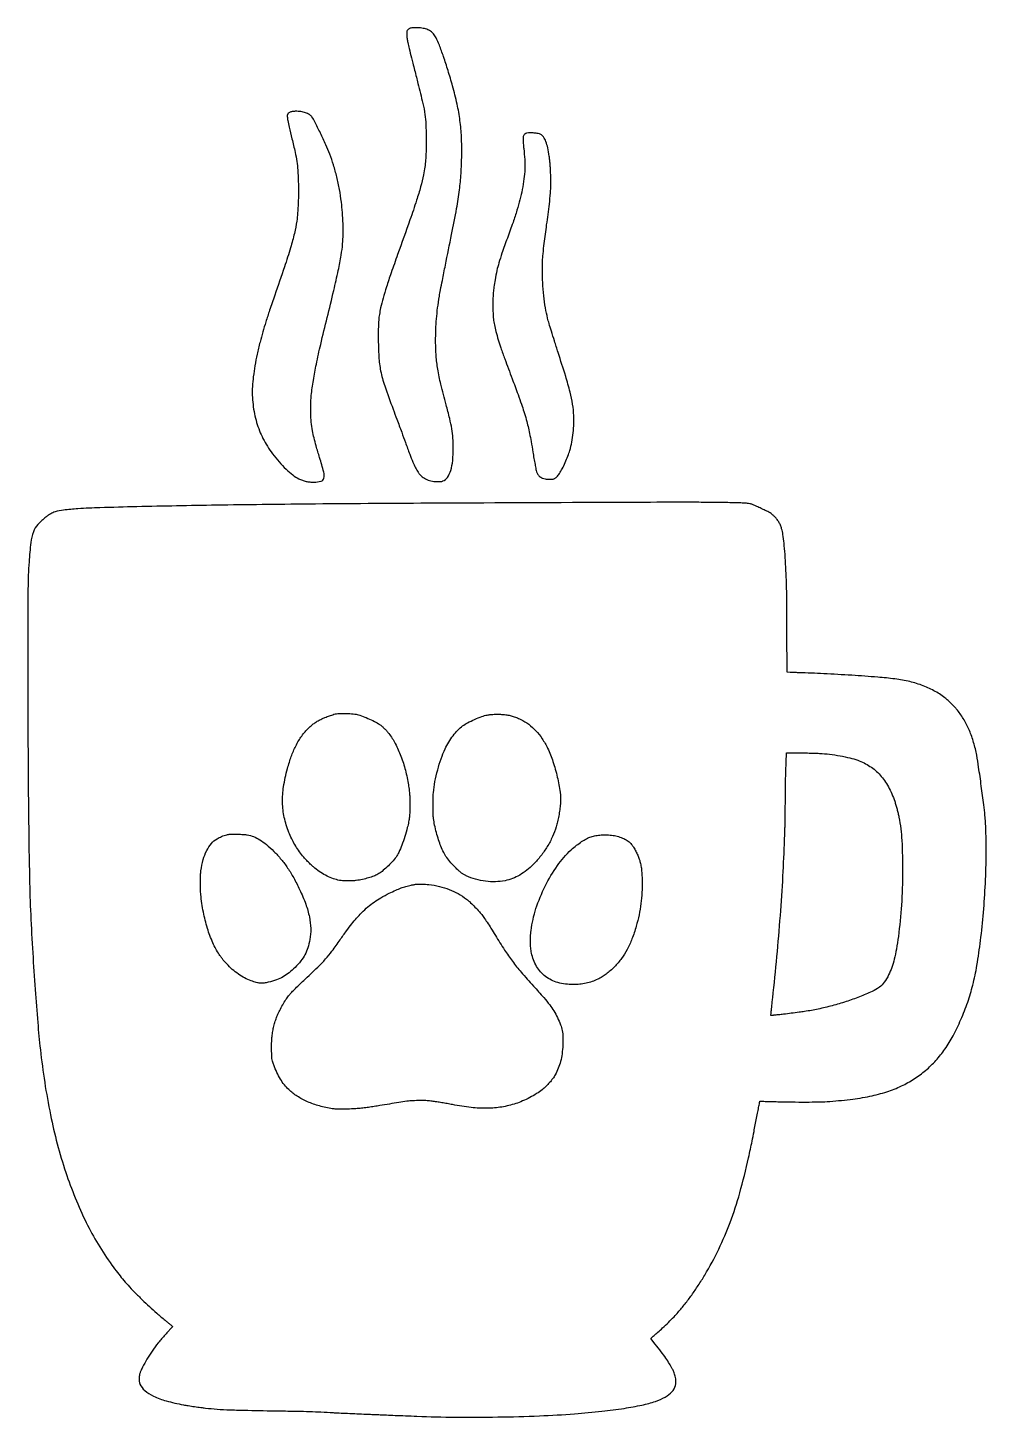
# Model space of a CAD drawing. Extents: x 2529 to 6003, y 1503 to 6543.
import ezdxf

# ---------------------------------------------------------------- set-up
doc = ezdxf.new("R2010")
doc.units = 0

msp = doc.modelspace()

# ---------------------------------------------------------------- linework, layer by layer
for points in [[(3917.085578, 6541.914511, 0.051867), (3912.781841, 6540.5953, 0.052572), (3908.86262, 6538.422963, 0.055385), (3905.672388, 6535.614599, 0.073947), (3903.526234, 6532.414042, 0.047471), (3902.622052, 6529.923079, 0.042586), (3902.161936, 6527.213483, 0.025865), (3902.043834, 6523.449433, 0.005897), (3902.248831, 6517.074804, 0.026193), (3903.45483, 6504.592176, 0.013716), (3906.190456, 6489.220367, 0.008692), (3911.03193, 6467.664435, 0.002316), (3919.499449, 6433.5, 0.000016), (3924.396337, 6414.129687, 0.000008), (3930.645423, 6389.415625, 0.000008), (3937.146355, 6363.708995, 0.000011), (3942.890152, 6341, -0.004001), (3960.672983, 6268.255927, -0.021849), (3968.244543, 6228.4707, -0.027382), (3971.511097, 6192.119482, -0.008608), (3972.475451, 6137.5, -0.004428), (3972.09846, 6092.716016, -0.014109), (3970.738248, 6062.83582, -0.018425), (3967.942421, 6037.649779, -0.013146), (3963.038605, 6009.701232, -0.017239), (3952.715491, 5966.480601, -0.011216), (3937.969154, 5917.308921, -0.006337), (3913.974682, 5846.441089, -0.001263), (3869.18874, 5720.5, 0.002813), (3845.620149, 5653.567004, 0.006439), (3828.792631, 5602.798774, 0.008393), (3816.574338, 5561.913849, 0.013337), (3807.64705, 5526.5, 0.013924), (3803.130459, 5503.318057, 0.020768), (3800.595674, 5482.821819, 0.015746), (3799.375177, 5458.445308, 0.004632), (3799.02796, 5421, 0.014113), (3801.051727, 5349.294824, 0.036599), (3807.728915, 5298.064169, 0.031419), (3822.414403, 5244.076001, 0.008208), (3852.791404, 5159.5, -0.0004), (3866.571912, 5122.937116, -0.001416), (3875.331251, 5099.438269, -0.001402), (3884.000671, 5075.773938, -0.000386), (3897.504958, 5038.5, 0.003673), (3913.097643, 4996.32948, 0.010641), (3924.718758, 4967.467994, 0.015182), (3934.406044, 4946.590067, 0.030649), (3943.509453, 4930.912209, 0.024202), (3949.47215, 4922.832148, 0.036309), (3955.487126, 4916.461974, 0.037587), (3962.19561, 4911.186951, 0.028623), (3970.244613, 4906.427822, 0.027803), (3980.35195, 4901.90018, 0.035173), (3990.144936, 4898.921814, 0.033376), (4000.665159, 4897.243508, 0.021516), (4013, 4896.645484, 0.004631), (4021.487158, 4896.678102, 0.024678), (4026.113692, 4896.967409, 0.039673), (4029.626686, 4897.64704, 0.026888), (4033.492628, 4898.946083, 0.153096), (4049.719286, 4912.115357, 0.070775), (4061.511827, 4936.9137, 0.050983), (4068.787612, 4972.678731, 0.024479), (4071.12444, 5019.5, 0.019734), (4069.784792, 5054.24045, 0.021732), (4065.705846, 5087.656714, 0.017814), (4057.973872, 5125.693117, 0.007813), (4045.160791, 5175.5, -0.007309), (4025.923878, 5249.966581, -0.018385), (4014.713385, 5304.869662, -0.022709), (4008.937996, 5353.073989, -0.018534), (4007.02787, 5405, -0.008904), (4007.808961, 5448.146712, -0.011683), (4010.143342, 5487.484564, -0.011715), (4014.305913, 5526.582397, -0.009036), (4020.611212, 5569, -0.005548), (4024.765104, 5592.258054, -0.00183), (4031.37352, 5626.345053, -0.000933), (4042.439054, 5681.781004, -0.000139), (4064.970373, 5793.410784, 0.004861), (4083.055649, 5887.590725, 0.013271), (4093.422906, 5954.617827, 0.016256), (4099.035933, 6013.896726, 0.011353), (4101.667219, 6081, 0.01599), (4100.648908, 6146.735898, 0.021107), (4095.283787, 6206.405333, 0.020804), (4084.825061, 6266.086322, 0.014854), (4068.386035, 6331.89508, 0.005946), (4051.942612, 6387.733154, 0.007849), (4035.55852, 6438.189211, 0.008433), (4020.467966, 6479.978118, 0.027359), (4008.504027, 6506.905215, 0.053632), (3999.541142, 6520.586204, 0.072457), (3988.623782, 6530.534685, 0.068659), (3974.849209, 6537.311899, 0.042658), (3957.301195, 6541.510869, 0.024005), (3948.073719, 6542.451647, 0.010892), (3935.935968, 6542.837988, 0.01017), (3924.207957, 6542.717145, 0.04081)], [(3485.024244, 6238.396909, 0.030117), (3479.305058, 6236.484232, 0.051361), (3474.853443, 6234.134965, 0.063891), (3471.714177, 6231.404701, 0.102503), (3469.947533, 6228.341025, 0.106255), (3469.107015, 6220.520016, 0.019391), (3471.200759, 6206.023, 0.011841), (3476.0295, 6182.902528, 0.002181), (3486.128165, 6140.524143, -0.005394), (3497.59401, 6090.999376, -0.01746), (3503.695856, 6057.807356, -0.019906), (3507.048548, 6026.617277, -0.008793), (3509.107916, 5985.206763, -0.00883), (3509.676947, 5945.817259, -0.008992), (3508.847002, 5906.670097, -0.009519), (3506.758111, 5870.830005, -0.017419), (3503.484078, 5841.743572, -0.022039), (3494.876278, 5797.225126, -0.013236), (3480.955561, 5745.218116, -0.008946), (3459.049202, 5675.853393, -0.002786), (3423.721474, 5572.5, 0.002469), (3405.082447, 5518.083245, 0.005361), (3391.423805, 5476.072079, 0.006519), (3380.483621, 5439.488441, 0.006448), (3370.459599, 5402.5, 0.009463), (3360.093063, 5358.782369, 0.010931), (3351.920609, 5316.750095, 0.01168), (3346.090997, 5277.329247, 0.015847), (3342.793778, 5241.5, 0.024307), (3342.433829, 5210.121333, 0.019917), (3345.012783, 5176.678556, 0.01971), (3350.295824, 5143.1333, 0.022213), (3358.053215, 5111.439547, 0.02267), (3368.326686, 5081.426047, 0.023632), (3381.151955, 5052.889429, 0.023087), (3396.910584, 5025.096493, 0.019682), (3415.97581, 4997.308116, 0.019981), (3439.745847, 4967.952373, 0.022524), (3464.895575, 4941.788593, 0.024435), (3489.371747, 4920.697074, 0.048857), (3510.929408, 4907.038105, 0.029478), (3523.892695, 4901.431779, 0.032003), (3537.078133, 4897.564973, 0.030831), (3551.080567, 4895.310456, 0.023931), (3566.5, 4894.536634, 0.070972), (3591.480138, 4898.04201, 0.274453), (3601.764766, 4908.994542, 0.118781), (3601.361389, 4931.143404, 0.011107), (3586.340786, 4984, -0.004229), (3573.700625, 5026.260425, -0.013154), (3566.176735, 5055.021358, -0.016025), (3560.989826, 5080.940016, -0.009173), (3556.312896, 5112.5, -0.024939), (3554.850748, 5130.991369, -0.007285), (3554.437768, 5159.529835, -0.007505), (3554.874857, 5188.455695, -0.020117), (3556.322497, 5209, -0.012535), (3563.822963, 5263.955331, -0.01006), (3574.55879, 5322.675672, -0.007664), (3590.338345, 5394.493781, -0.003106), (3613.946305, 5491.884012, 0.002753), (3637.788583, 5589.938494, 0.006612), (3654.090544, 5662.909277, 0.008697), (3664.703552, 5718.339326, 0.022056), (3669.923386, 5759, 0.01763), (3671.534554, 5792.320943, 0.01063), (3671.210218, 5831.873869, 0.010427), (3669.14891, 5872.809672, 0.013212), (3665.459089, 5910.5, 0.014476), (3658.415125, 5956.191259, 0.014089), (3648.686201, 6001.816932, 0.014505), (3636.773703, 6045.321329, 0.018498), (3623.170191, 6084.616795, 0.013465), (3609.195931, 6117.929462, 0.006045), (3589.141317, 6160.95036, 0.004581), (3568.917338, 6202.031441, 0.040377), (3558.391305, 6219.3029, 0.098822), (3549.263879, 6227.733738, 0.052757), (3535.332545, 6234.349043, 0.046903), (3518.270151, 6238.600061, 0.039422), (3499.677641, 6239.934189, 0.013389), (3495.762558, 6239.801228, 0.010951), (3491.587429, 6239.455466, 0.011105), (3487.759393, 6238.967699, 0.028402)], [(4338.001508, 6160.97065, 0.039205), (4334.521567, 6159.944503, 0.051607), (4331.570048, 6158.451763, 0.051331), (4328.974929, 6156.379104, 0.038204), (4326.561789, 6153.616157, 0.138927), (4324.5662, 6148.400999, 0.021605), (4324.051327, 6137.257926, 0.020315), (4324.60363, 6122.596949, 0.010767), (4326.415924, 6104.5, -0.016385), (4329.912767, 6065.12512, -0.02318), (4330.24554, 6029.936885, -0.023315), (4327.323038, 5995.025465, -0.016866), (4320.952882, 5956.5, -0.012848), (4312.497162, 5919.262571, -0.011724), (4301.903801, 5881.344857, -0.009409), (4287.494553, 5837.078512, -0.004233), (4266.998635, 5779.5, 0.003253), (4247.410804, 5724.812188, 0.012615), (4236.353382, 5690.553147, 0.017629), (4228.988349, 5661.914796, 0.01207), (4222.570663, 5628.958207, 0.005949), (4218.375016, 5602.331456, 0.014385), (4216.07686, 5582.543462, 0.014729), (4214.950046, 5562.932835, 0.006523), (4214.563765, 5537, 0.008483), (4215.007364, 5507.657768, 0.020546), (4216.591702, 5486.042913, 0.022378), (4219.84596, 5465.748889, 0.011962), (4225.580059, 5441, 0.010016), (4233.807813, 5411.458272, 0.00975), (4243.281215, 5382.001936, 0.005719), (4257.582415, 5341.84139, 0.001122), (4284.278227, 5270, -0.001253), (4305.650472, 5212.43863, -0.00527), (4318.032241, 5177.709094, -0.007996), (4326.937622, 5150.466285, -0.006797), (4335.484177, 5121.440585, -0.009065), (4341.944728, 5096.619306, -0.00865), (4347.609718, 5071.191107, -0.007197), (4353.207642, 5041.687729, -0.003538), (4359.523434, 5004, 0.002866), (4363.37777, 4980.809255, 0.003498), (4367.259857, 4959.159212, 0.003184), (4370.757383, 4941.050444, 0.020459), (4372.957012, 4931.986281, 0.048885), (4374.774198, 4927.39234, 0.028611), (4377.776098, 4922.287334, 0.028693), (4381.29976, 4917.614934, 0.054347), (4384.717689, 4914.374866, 0.025019), (4386.733089, 4912.995835, 0.013614), (4389.332331, 4911.497861, 0.013536), (4392.064827, 4910.11492, 0.02086), (4394.504395, 4909.08424, 0.053263), (4404.311931, 4906.563266, 0.026563), (4417.093229, 4905.383297, 0.025836), (4429.454981, 4905.540486, 0.083041), (4437.441612, 4907.411157, 0.066848), (4441.722987, 4909.915531, 0.032414), (4446.468014, 4914.1413, 0.028338), (4451.398705, 4919.743264, 0.020438), (4456.265592, 4926.5, 0.027775), (4466.025394, 4943.241012, 0.013208), (4476.787224, 4965.75682, 0.013186), (4486.603421, 4989.429525, 0.021618), (4493.500721, 5010.002504, 0.024278), (4500.48848, 5039.618304, 0.017173), (4505.555621, 5073.414972, 0.017262), (4508.25913, 5107.154125, 0.026242), (4508.052333, 5136.557637, 0.026404), (4503.482819, 5177.077121, 0.019755), (4494.352747, 5221.076834, 0.013265), (4478.407863, 5278.548238, 0.003941), (4451.029166, 5365.5, -0.001474), (4437.715989, 5407.063962, -0.002431), (4426.7408, 5442.27282, -0.002758), (4418.225762, 5470.621648, -0.009019), (4413.036781, 5489.5, -0.021751), (4405.193143, 5526.903547, -0.01373), (4399.155502, 5571.104461, -0.013181), (4395.288058, 5618.198845, -0.013994), (4394.010252, 5664.5, -0.010703), (4394.670593, 5694.786546, -0.012817), (4396.63253, 5723.243198, -0.00785), (4400.793211, 5760.857353, -0.001559), (4409.50183, 5828, 0.001901), (4419.263158, 5903.665519, 0.011117), (4423.359403, 5943.582219, 0.018234), (4424.704897, 5974.447977, 0.011778), (4424.116139, 6010.223591, 0.002737), (4423.122367, 6032.05674, 0.006472), (4422.082463, 6048.307587, 0.007845), (4420.766257, 6062.490422, 0.006559), (4418.935907, 6077.5, 0.021072), (4413.667755, 6107.019772, 0.039012), (4406.55159, 6130.294181, 0.049709), (4397.964638, 6147.030771, 0.13218), (4388.078418, 6155.959994, 0.074771), (4379.253297, 6158.908847, 0.018374), (4364.055685, 6160.995847, 0.019177), (4348.53513, 6161.949662, 0.057917)], [(4623, 4820.925739, 0.000331), (3980.811581, 4818.085529, 0.001004), (3543.766762, 4814.984988, 0.001444), (3212.322924, 4811.010675, 0.002187), (2924, 4805.459448, 0.001864), (2790.268234, 4801.800528, 0.007887), (2710.205083, 4798.046403, 0.011979), (2657.815219, 4793.49881, 0.052479), (2627.5, 4786.865835, 0.02191), (2619.225462, 4783.712658, 0.026822), (2611.815642, 4780.027369, 0.022535), (2603.89899, 4775.061581, 0.009999), (2593.899755, 4767.843013, 0.04999), (2565.214468, 4741.37728, 0.091973), (2548.874812, 4714.259888, 0.060516), (2539.546648, 4675.805227, 0.012149), (2533.003762, 4605.5, 0.008083), (2530.449848, 4556.744872, 0.006123), (2529.168312, 4503.187669, 0.002682), (2528.635705, 4418.849568, 0.000295), (2528.565775, 4225.5, 0.001087), (2529.294701, 3922.15904, 0.001762), (2531.384135, 3664.287565, 0.001961), (2534.600597, 3457.444533, 0.007047), (2539.030821, 3325.5, 0.002789), (2546.409971, 3187.017053, 0.003157), (2555.069978, 3054.236439, 0.003405), (2564.464634, 2934.425658, 0.006068), (2574.061643, 2836, 0.022483), (2610.757953, 2600.054786, 0.030266), (2666.273615, 2391.169664, 0.033496), (2740.409284, 2209.394304, 0.043305), (2833.120145, 2055, 0.006889), (2853.799291, 2027.28993, 0.011054), (2872.276432, 2004.299923, 0.01097), (2891.85387, 1982.025319, 0.006652), (2915.934562, 1956.5, 0.006251), (2943.283793, 1928.969204, 0.007846), (2969.343693, 1904.175057, 0.007808), (2996.273023, 1880.113976, 0.00609), (3026.25, 1854.792282, -0.001359), (3036.503852, 1846.295716, -0.00223), (3045.132433, 1839.040777, -0.000249), (3052.788633, 1832.538331, -0.233966), (3052.966794, 1832.124509, -0.166249), (3052.551983, 1831.093762, -0.001254), (3046.505614, 1824.124336, -0.00363), (3038.485856, 1815.06064, -0.001211), (3026.621503, 1801.910658, 0.014329), (3001.234806, 1772.24412, 0.017122), (2979.118331, 1742.842429, 0.018189), (2960.291715, 1713.74679, 0.021723), (2944.79221, 1685, 0.009108), (2937.499261, 1669.216479, 0.035767), (2933.893829, 1659.124271, 0.049373), (2932.360577, 1650.347419, 0.030421), (2932.219365, 1639.854556, 0.010318), (2932.587592, 1634.447994, 0.023234), (2933.140849, 1630.377722, 0.028017), (2933.987509, 1626.881307, 0.024318), (2935.253283, 1623.328156, 0.122123), (2952.763086, 1599.508237, 0.061918), (2984.285063, 1579.295408, 0.045224), (3030.276064, 1562.187652, 0.020762), (3092.692661, 1547.953424, 0.006114), (3109.868698, 1544.996689, 0.002592), (3132.968562, 1541.433119, 0.002573), (3155.933939, 1538.132775, 0.006701), (3172.5, 1536.064872, 0.010338), (3214.75641, 1532.246836, 0.007876), (3261.157895, 1529.753454, 0.0047), (3326.218672, 1527.896663, 0.001033), (3438, 1525.989003, -0.001176), (3504.321813, 1524.838201, -0.003264), (3550.939055, 1523.615116, -0.004072), (3591.316925, 1521.962628, -0.003002), (3636, 1519.500357, 0.00357), (3649.458114, 1518.774095, 0.00042), (3679.440809, 1517.395962, 0.000527), (3713.545645, 1515.893107, 0.000559), (3747, 1514.49174, -0.000158), (3762.969689, 1513.835619, -0.000131), (3779.946875, 1513.128264, -0.000133), (3795.489945, 1512.472441, -0.00036), (3806.5, 1511.997006, 0.000463), (3828.634303, 1511.045752, 0.000166), (3860.15182, 1509.730981, 0.000151), (3897.596485, 1508.192797, 0.000112), (3939, 1506.513853, 0.008061), (4078.565544, 1503.138165, 0.005962), (4232.994871, 1503.73468, 0.006035), (4383.597186, 1507.930776, 0.009882), (4511, 1515.544165, 0.006431), (4609.977246, 1524.707106, 0.011748), (4690.402387, 1535.11297, 0.014307), (4754.914475, 1546.904093, 0.030462), (4803.771659, 1560.441278, 0.042153), (4839.562794, 1576.230028, 0.084945), (4863.681815, 1595.306953, 0.111125), (4876.136596, 1617.53272, 0.115796), (4877.614214, 1642.604115, 0.017086), (4875.740582, 1651.576437, 0.024353), (4873.42318, 1659.378331, 0.021039), (4870.098438, 1667.714526, 0.009097), (4865.009735, 1678.530224, 0.022255), (4854.953324, 1696.831279, 0.014546), (4841.831974, 1717.032355, 0.012006), (4824.932226, 1740.252188, 0.00658), (4803.183415, 1767.912326), (4786.694176, 1788.324652), (4790.658109, 1791.912326, -0.004246), (4793.126638, 1794.108695, -0.000488), (4798.727211, 1798.997583, -0.000588), (4805.401815, 1804.79876, -0.000479), (4812.561021, 1810.994339, 0.011037), (4829.929159, 1826.678144, 0.005706), (4850.975992, 1847.00377, 0.005679), (4871.242234, 1867.487571, 0.012964), (4885.944696, 1883.5, 0.012414), (4911.095783, 1913.848655, 0.011504), (4935.37558, 1946.175603, 0.011048), (4959.077558, 1980.888918, 0.009487), (4982.494488, 2018.404762, 0.021993), (5033.357648, 2112.611648, 0.023388), (5074.61826, 2209.039116, 0.021344), (5109.583964, 2316.392641, 0.01355), (5141.501158, 2444, 0.002075), (5148.321002, 2475.40407, 0.002606), (5154.3685, 2504.565567, 0.002042), (5161.149584, 2538.865063, 0.000725), (5170.573965, 2587.961189, -0.00053), (5175.020585, 2611.174734, -0.000873), (5178.835147, 2630.790561, -0.000055), (5182.300358, 2648.43511, -0.148928), (5182.527025, 2648.860359, -0.204274), (5182.957197, 2649.03337, -0.000065), (5201.691811, 2648.644737, -0.001084), (5222.51064, 2648.164993, -0.000656), (5247.153814, 2647.511291, 0.003826), (5297.998767, 2646.48504, 0.003727), (5349.298145, 2646.224733, 0.003807), (5394.850346, 2646.679995, 0.011364), (5426, 2647.937054, 0.013952), (5509.916682, 2655.591428, 0.021939), (5581.331929, 2667.316861, 0.025355), (5642.571646, 2683.431226, 0.034803), (5695.5, 2704.423066, 0.030955), (5741.788566, 2730.257128, 0.033101), (5783.45375, 2761.092282, 0.033198), (5820.578688, 2797.066999, 0.031516), (5853.316186, 2838.240774, 0.02999), (5882.82773, 2886.507892, 0.019654), (5911.163168, 2945.240313, 0.019117), (5935.83321, 3008.47429, 0.022043), (5954.320104, 3070.5, 0.020196), (5969.166657, 3141.831826, 0.010394), (5982.264292, 3232.138281, 0.009643), (5992.832375, 3333.428508, 0.008598), (5999.96689, 3439, 0.007221), (6002.336854, 3505.099944, 0.006876), (6002.85079, 3572.330226, 0.007196), (6001.570133, 3634.79612, 0.012905), (5998.458282, 3686, 0.010433), (5994.28545, 3724.71358, 0.002166), (5985.240558, 3792.541251, 0.00229), (5975.520628, 3860.783801, 0.008326), (5968.42612, 3904, 0.025919), (5957.442364, 3950.660107, 0.030061), (5942.095659, 3993.617573, 0.031508), (5922.488402, 4032.580922, 0.035153), (5898.762964, 4067.297812, 0.018644), (5890.213721, 4077.303673, 0.009407), (5878.742151, 4089.297304, 0.009404), (5866.853859, 4100.825491, 0.019063), (5857, 4109.348302, 0.040173), (5818.443057, 4135.42587, 0.036324), (5774.919194, 4156.009193, 0.034071), (5726.174505, 4171.142145, 0.027185), (5672, 4180.918911, 0.011416), (5609.943438, 4187.230476, 0.00348), (5515.762531, 4193.982339, 0.003584), (5414.095419, 4199.828579, 0.00507), (5323.5, 4203.46634, -0.001064), (5315.372799, 4203.727471, -0.000864), (5306.662013, 4204.040971, -0.000872), (5298.635144, 4204.357769, -0.002271), (5292.860044, 4204.622073), (5281.220088, 4205.207782), (5280.699602, 4352.353891, 0.000624), (5280.255019, 4445.244157, 0.003003), (5279.618124, 4498.137986, 0.004627), (5278.486556, 4539.576222, 0.00329), (5276.482791, 4586, 0.005313), (5273.599328, 4633.726992, 0.009163), (5270.050815, 4673.360878, 0.010671), (5265.967549, 4704.847772, 0.032182), (5261.358889, 4725.987963, 0.032008), (5256.810373, 4738.725435, 0.033665), (5250.736809, 4750.556303, 0.033855), (5243.166253, 4761.404913, 0.033164), (5234.152296, 4771.212435, 0.019581), (5226.659849, 4777.811384, 0.029609), (5219.607122, 4782.886083, 0.024419), (5211.06888, 4787.725993, 0.008909), (5198.546315, 4793.760301, -0.001937), (5191.384346, 4797.089239, -0.001245), (5183.101105, 4801.003642, -0.001251), (5175.013083, 4804.875291, -0.002349), (5168.5, 4808.050872, 0.006637), (5160.789593, 4811.728725, 0.020459), (5155.449235, 4813.92947, 0.026699), (5150.780241, 4815.35635, 0.019854), (5145.5, 4816.445985, 0.024169), (5130.193875, 4818.221324, 0.007803), (5107.391509, 4819.397582, 0.005006), (5073.549098, 4820.275022, 0.001265), (5018.5, 4821.011559, 0.001191), (4953.006222, 4821.566031, 0.001575), (4893.34417, 4821.741019, 0.00079), (4808.907171, 4821.589239, 0.000095)], [(3714, 4053.646053, -0.040102), (3732.059024, 4049.207431, -0.01671), (3755.607313, 4040.48907, -0.016685), (3779.680044, 4029.69927, -0.025057), (3799.822256, 4018.568605, -0.029569), (3808.092431, 4012.738264, -0.016988), (3817.367527, 4004.811805, -0.01662), (3826.46429, 3995.913577, -0.020985), (3834.236477, 3987.073991, -0.04592), (3857.83773, 3951.632899, -0.02957), (3878.724259, 3906.872125, -0.02764), (3895.669683, 3856.112861, -0.025624), (3907.416956, 3802.5, -0.006545), (3910.654951, 3781.27347, -0.015237), (3912.385898, 3765.280991, -0.014185), (3913.206228, 3748.544636, -0.004991), (3913.461764, 3724.5, -0.007133), (3913.102948, 3698.157203, -0.020375), (3911.846404, 3679.876911, -0.022881), (3909.201321, 3662.962817, -0.011146), (3904.363486, 3641.646263, -0.01433), (3895.171083, 3608.956301, -0.015866), (3884.395038, 3577.95242, -0.016673), (3873.328219, 3551.746379, -0.049825), (3863.460082, 3535, -0.026123), (3848.916699, 3517.172599, -0.018807), (3830.959789, 3498.806681, -0.019004), (3812.728718, 3482.783068, -0.043716), (3797.623829, 3472.545087, -0.035937), (3782.59432, 3465.534613, -0.020327), (3763.532872, 3459.134064, -0.018892), (3742.031814, 3453.746252, -0.017191), (3719.5, 3449.800301, -0.027466), (3706.669279, 3448.719041, -0.009344), (3687.956592, 3448.523156, -0.008851), (3669.523535, 3449.001067, -0.036927), (3658.5, 3450.301694, -0.037193), (3636.377218, 3456.320067, -0.029959), (3613.671248, 3465.916467, -0.028361), (3591.005045, 3478.788364, -0.025225), (3569, 3494.618496, -0.020702), (3559.208716, 3503.127698, -0.007928), (3546.285526, 3515.727006, -0.007978), (3533.69118, 3528.812458, -0.019148), (3524.898692, 3539, -0.016922), (3509.652095, 3559.482225, -0.019325), (3496.524001, 3580.08111, -0.019468), (3485.10723, 3601.493868, -0.017691), (3474.993638, 3624.415878, -0.041874), (3458.433925, 3678.630133, -0.04772), (3452.080224, 3732.51007, -0.044062), (3455.889683, 3790.098313, -0.02831), (3469.903395, 3855.613043, -0.008711), (3476.779773, 3879.105355, -0.012592), (3483.73623, 3899.591144, -0.01348), (3491.30782, 3918.575637, -0.01272), (3500.03037, 3937.5, -0.017545), (3510.50229, 3957.018912, -0.023412), (3521.427986, 3973.903445, -0.024326), (3533.520078, 3989.17326, -0.021674), (3547.492115, 4003.821868, -0.019855), (3558.055416, 4013.199086, -0.020662), (3569.193853, 4021.578426, -0.020424), (3581.109151, 4029.095351, -0.018462), (3594, 4035.889302, -0.019425), (3605.848602, 4041.028909, -0.007876), (3622.355004, 4047.141946, -0.007122), (3638.554131, 4052.594543, -0.034233), (3648, 4054.926154, -0.043661), (3657.524036, 4055.750075, -0.004605), (3679.867683, 4055.522552, -0.005406), (3702.105425, 4054.850676, -0.029967)], [(4253, 4051.930807, -0.022106), (4269.209344, 4049.707315, -0.024574), (4284.587452, 4046.112055, -0.024103), (4299.795984, 4040.95368, -0.019773), (4315.5, 4034.039589, -0.047931), (4344.387205, 4016.326024, -0.043655), (4370.370266, 3992.927437, -0.041055), (4393.272334, 3963.922992, -0.033256), (4412.973403, 3929.5, -0.034074), (4432.417525, 3881.545281, -0.023224), (4448.154588, 3824.826961, -0.023415), (4458.046827, 3769.648134, -0.053191), (4459.074524, 3727.34397, -0.013134), (4456.798208, 3706.399643, -0.010658), (4453.292038, 3684.083628, -0.010896), (4448.996952, 3662.780158, -0.017919), (4444.332231, 3645, -0.03393), (4430.719982, 3608.862538, -0.029034), (4411.712079, 3572.891741, -0.028738), (4388.424205, 3538.971558, -0.031321), (4362.011885, 3508.961788, -0.028428), (4337.073263, 3486.661373, -0.037115), (4311.799014, 3469.42329, -0.039667), (4285.749612, 3456.997569, -0.041737), (4258.5, 3449.091937, -0.043247), (4224.160976, 3445.212307, -0.037521), (4187.961065, 3446.985466, -0.037054), (4151.955364, 3454.21019, -0.039467), (4118.192165, 3466.57277, -0.026184), (4109.372204, 3471.189727, -0.027042), (4101.181322, 3476.658236, -0.022265), (4092.39475, 3483.86982, -0.010301), (4081.604885, 3493.969922, -0.017472), (4062.139944, 3514.332561, -0.030048), (4047.611851, 3532.751687, -0.032428), (4036.154033, 3551.739704, -0.02505), (4026.117468, 3573.739264, -0.017585), (4017.90294, 3596.759324, -0.011678), (4010.039509, 3623.675289, -0.011717), (4003.495114, 3650.716521, -0.018784), (3999.328057, 3674.086585, -0.028017), (3997.991301, 3690.18027, -0.005356), (3997.517615, 3719.525037, -0.005783), (3997.699318, 3749.136508, -0.020774), (3998.818177, 3768, -0.021889), (4004.702077, 3808.418601, -0.018133), (4014.389349, 3850.823666, -0.018386), (4026.903429, 3891.621646, -0.025309), (4041.302537, 3927.155775, -0.027647), (4054.357321, 3951.578908, -0.026356), (4070.219792, 3974.821598, -0.027492), (4087.532846, 3995.105868, -0.041178), (4104.925392, 4010.576475, -0.040724), (4122.562715, 4021.714665, -0.01619), (4148.36593, 4034.162735, -0.016056), (4174.729242, 4044.845763, -0.044679), (4194, 4050.046421, -0.021716), (4207.149492, 4051.777188, -0.01388), (4222.538095, 4052.696772, -0.013652), (4238.393222, 4052.770114, -0.017362)], [(5398.5, 3911.023438, -0.015975), (5435.155834, 3907.661233, -0.013761), (5473.405258, 3901.843854, -0.014218), (5508.942082, 3894.384975, -0.026838), (5537.010973, 3886.039851, -0.059804), (5581.598874, 3863.831264, -0.06415), (5618.49984, 3832.132724, -0.059729), (5648.139956, 3790.052233, -0.042276), (5671.187634, 3737, -0.009281), (5675.50736, 3723.363211, -0.00729), (5679.697756, 3708.433206, -0.007298), (5683.444748, 3693.411764, -0.009397), (5686.425416, 3679.5, -0.034206), (5696.950347, 3594.978002, -0.015041), (5699.817404, 3482.218647, -0.014683), (5695.680118, 3360.663096, -0.017721), (5684.410535, 3247, -0.009428), (5677.27522, 3200.76531, -0.018642), (5669.562735, 3164.448044, -0.02276), (5660.477499, 3134.228668, -0.027893), (5649.178918, 3107, -0.044787), (5633.582536, 3080.899318, -0.074869), (5615.674448, 3062.709256, -0.054362), (5589.304739, 3047.076446, -0.014166), (5543.829587, 3027.947086, -0.013902), (5495.149622, 3010.614718, -0.012999), (5444.485785, 2995.592378, -0.013137), (5393.705626, 2983.381649, -0.015128), (5344.681087, 2974.4882, -0.004352), (5324.594548, 2971.647356, -0.001628), (5296.36816, 2967.999106, -0.001589), (5268.449785, 2964.573144, -0.005229), (5250, 2962.564068, 0.000037), (5243.633723, 2961.937644, 0.000038), (5237.3224, 2961.315679, 0.000036), (5231.846699, 2960.775242, 0.000159), (5228.608169, 2960.454328), (5222.716338, 2959.868594), (5223.400838, 2969.684297, -0.007552), (5223.918266, 2975.776773, -0.000835), (5225.335174, 2989.688512, -0.001019), (5227.083161, 3006.24177, -0.000824), (5229.024598, 3024, 0.004428), (5244.296457, 3173.66922, 0.004541), (5256.77567, 3322.333377, 0.004707), (5266.120823, 3465.352728, 0.005918), (5271.961059, 3598, -0.000467), (5272.388291, 3610.903138, -0.000487), (5272.833824, 3623.625, -0.000468), (5273.23992, 3634.62057, -0.002144), (5273.508906, 3641, 0.007712), (5273.756732, 3648.990591, 0.000337), (5274.17275, 3676.894534, 0.000572), (5274.606003, 3709.989067, 0.000408), (5275.018492, 3747.045221, -0.000687), (5275.672154, 3802.966389, -0.002681), (5276.309039, 3837.530994, -0.003696), (5277.203615, 3866.215015, -0.002392), (5278.642959, 3899.395877), (5279.312348, 3913.291754), (5329.906174, 3912.693921, -0.001526), (5350.596037, 3912.386304, -0.001608), (5370.925564, 3911.95661, -0.001536), (5388.454851, 3911.475839, -0.007258)], [(3323.916475, 3615.563022, -0.052126), (3347.010764, 3609.045074, -0.044471), (3369.600356, 3597.623752, -0.036669), (3393.449662, 3580.223632, -0.019252), (3420.522629, 3555.398537, -0.0242), (3447.164933, 3526.325279, -0.024905), (3470.603106, 3495.081094, -0.022946), (3492.379454, 3459.396696, -0.015449), (3514.048925, 3416.857677, -0.022323), (3536.179081, 3363.8671, -0.037454), (3549.324576, 3317.470999, -0.043745), (3554.135236, 3275.376658, -0.05192), (3551.04291, 3235.5, -0.03124), (3543.639126, 3205.710292, -0.045109), (3533.170587, 3180.686198, -0.044708), (3518.304675, 3157.783066, -0.029974), (3497.587525, 3134.399589, -0.028202), (3475.560233, 3114.70818, -0.041383), (3453.986198, 3100.251999, -0.040505), (3429.974582, 3089.336294, -0.025568), (3400.5, 3080.393364, -0.026915), (3385.772276, 3077.566403, -0.050153), (3373.640185, 3077.134301, -0.045102), (3360.838636, 3079.131487, -0.017847), (3343.708485, 3084.068405, -0.034829), (3320.400192, 3093.538353, -0.030354), (3297.489383, 3106.542027, -0.029092), (3275.376458, 3122.838116, -0.026125), (3254.454694, 3142.153667, -0.007565), (3244.675223, 3152.485766, -0.014867), (3237.273359, 3161.044118, -0.015252), (3230.514502, 3169.88292, -0.008431), (3222.778382, 3181.05917, -0.043717), (3199.393443, 3223.740469, -0.028769), (3179.846393, 3276.255983, -0.026674), (3165.006882, 3335.490731, -0.023531), (3155.800891, 3398.5, -0.019411), (3154.72005, 3416.733737, -0.006593), (3154.528736, 3443.290075, -0.00627), (3155.013834, 3469.476301, -0.025578), (3156.320383, 3485.333565, -0.032823), (3164.400681, 3525.405534, -0.050227), (3177.040007, 3558.485425, -0.059317), (3193.890859, 3583.991551, -0.084921), (3214.598316, 3601.399014, -0.020647), (3222.268959, 3605.473808, -0.01499), (3231.109202, 3609.390312, -0.014687), (3240.415288, 3612.868662, -0.016827), (3249.5, 3615.625935, -0.020422), (3255.672092, 3617.007318, -0.031459), (3261.104355, 3617.642763, -0.015472), (3268.775526, 3617.816215, -0.001673), (3286.5, 3617.609155, -0.003152), (3299.815751, 3617.325057, -0.006749), (3310.087135, 3616.902318, -0.008574), (3318.045959, 3616.330059, -0.020501)], [(4650.07259, 3613.43072, -0.038123), (4670.367685, 3609.056212, -0.04123), (4689.215654, 3601.725836, -0.04419), (4705.299147, 3592.048717, -0.064083), (4717.320309, 3580.669587, -0.033642), (4724.678325, 3570.309953, -0.017609), (4732.474313, 3556.538061, -0.017097), (4739.719935, 3541.372321, -0.020485), (4745.449666, 3526.623661, -0.02794), (4749.781158, 3511.196141, -0.022092), (4752.776637, 3494.122331, -0.018056), (4754.685763, 3473.739493, -0.009169), (4755.688695, 3448, -0.018511), (4755.007984, 3406.523041, -0.019432), (4751.246546, 3365.880968, -0.019208), (4744.285148, 3325.21904, -0.017217), (4734.014414, 3283.681011, -0.020831), (4718.820894, 3237.599307, -0.033164), (4701.659736, 3199.826257, -0.036302), (4680.961173, 3167.198315, -0.032978), (4655.139233, 3136.778039, -0.01707), (4640.169319, 3122.351738, -0.022885), (4625.598383, 3110.398894, -0.024083), (4610.635823, 3100.313483, -0.022788), (4594.5, 3091.511694, -0.030333), (4573.918457, 3082.975619, -0.029164), (4552.18578, 3076.862715, -0.028491), (4529.393136, 3073.209858, -0.026071), (4505.644045, 3072.0258, -0.067651), (4450.071287, 3079.710575, -0.09425), (4405.20088, 3101.96689, -0.098759), (4373.071802, 3138.193945, -0.081221), (4354.513735, 3186.53415, -0.024445), (4351.580222, 3205.235807, -0.022157), (4350.360248, 3224.75975, -0.020599), (4350.842935, 3245.657955, -0.01559), (4353.030115, 3268.5, -0.047041), (4370.802772, 3347.734802, -0.036746), (4404.193914, 3429.402821, -0.037269), (4448.387832, 3503.787856, -0.054476), (4498.54883, 3561.044812, -0.017586), (4517.633745, 3577.361083, -0.022336), (4536.396806, 3590.970245, -0.024753), (4554.188928, 3601.475287, -0.040327), (4570.308339, 3608.352279, -0.037414), (4587.646416, 3612.739644, -0.027374), (4607.369839, 3615.084212, -0.025882), (4628.4994, 3615.334183, -0.024046)], [(3982.537628, 3435.052851, -0.029327), (4020.904472, 3428.370253, -0.035146), (4055.906737, 3417.491127, -0.035845), (4088.459532, 3402.035738, -0.032802), (4119.5, 3381.676478, -0.028503), (4129.705691, 3373.026483, -0.006939), (4145.498639, 3357.591124, -0.007349), (4161.11378, 3341.431821, -0.020486), (4171.423794, 3329.5, -0.015143), (4181.402398, 3316.135657, -0.007), (4193.59677, 3298.19885, -0.006022), (4207.66625, 3276.298258, -0.003837), (4223.530003, 3250.5, 0.0084), (4256.830844, 3197.436356, 0.016891), (4285.187258, 3156.952553, 0.016193), (4316.97888, 3117.411373, 0.007087), (4361.527769, 3067, -0.004235), (4399.226159, 3024.827879, -0.017765), (4420.746795, 2998.509788, -0.027167), (4435.486479, 2976.760199, -0.023555), (4448.557159, 2952.5, -0.021213), (4459.6601, 2926.576591, -0.041977), (4465.804186, 2905.075305, -0.041245), (4468.331189, 2882.605026, -0.019773), (4468.040861, 2853.55798, -0.019704), (4465.151985, 2821.162149, -0.030276), (4459.866596, 2793.512382, -0.033254), (4451.765611, 2768.726444, -0.032488), (4440.397824, 2745.032018, -0.029644), (4431.423869, 2731.079165, -0.021008), (4419.819054, 2716.516301, -0.020721), (4406.788836, 2702.704276, -0.025534), (4393.5, 2691.001413, -0.027591), (4373.060601, 2676.538778, -0.019182), (4348.544866, 2662.427977, -0.018907), (4322.479319, 2649.961969, -0.02343), (4297.323472, 2640.451808, -0.037997), (4246.832561, 2628.168935, -0.036544), (4194.397444, 2623.45704, -0.032234), (4136.176207, 2626.246871, -0.01957), (4068, 2636.652681, 0.002579), (4048.27725, 2640.352546, 0.002935), (4029.348739, 2643.687759, 0.003073), (4011.244512, 2646.653891, 0.003578), (3994, 2649.244109, 0.009664), (3984.604938, 2650.401826, 0.013328), (3976.129644, 2651.052531, 0.009812), (3965.887494, 2651.363466, 0.002807), (3950, 2651.44469, 0.01148), (3924.302717, 2650.84172, 0.019786), (3902.987915, 2649.004422, 0.009839), (3873.790355, 2644.733987, 0.001009), (3805, 2633.143243, -0.004818), (3784.582154, 2629.862707, -0.00463), (3763.832103, 2626.929812, -0.004658), (3743.165899, 2624.39933, -0.005046), (3723, 2622.326464, -0.015293), (3702.032391, 2621.029976, -0.006481), (3673.859725, 2620.516966, -0.005537), (3646.638937, 2620.67564, -0.033057), (3632.5, 2621.851777, -0.030977), (3585.820105, 2631.850916, -0.035345), (3542.813522, 2647.238964, -0.037745), (3505.103653, 2667.339763, -0.049041), (3474.26655, 2691.430344, -0.036958), (3458.643228, 2708.688305, -0.029232), (3444.353139, 2729.424625, -0.026953), (3431.499311, 2753.461984, -0.021427), (3420.191547, 2780.637098, -0.017377), (3415.796655, 2794.046426, -0.039351), (3413.642301, 2804.496793, -0.026677), (3412.723366, 2817.363088, -0.004515), (3412.503348, 2842, -0.002254), (3412.585218, 2859.77047, -0.007516), (3412.866908, 2871.433925, -0.011055), (3413.411788, 2880.313271, -0.013915), (3414.326129, 2888.5, -0.014526), (3417.599507, 2907.788582, -0.015838), (3421.911222, 2926.301082, -0.016307), (3427.246978, 2943.980479, -0.017757), (3433.590738, 2960.771204, -0.018764), (3441.84255, 2978.56303, -0.01188), (3452.717091, 2998.680958, -0.011898), (3464.122004, 3017.573968, -0.026322), (3473.895592, 3031.277789, -0.019567), (3482.272124, 3040.997822, -0.006552), (3495.240721, 3054.546463, -0.006011), (3511.110749, 3070.3135, -0.004466), (3529, 3087.356911, 0.004094), (3579.600142, 3135.492927, 0.018186), (3608.045249, 3165.075783, 0.022558), (3631.311594, 3193.594488, 0.008768), (3660.976013, 3235, -0.005754), (3683.7772, 3267.234573, -0.011115), (3702.881725, 3292.39775, -0.013291), (3720.475828, 3313.363154, -0.014971), (3738.496124, 3332.524909, -0.017632), (3761.63468, 3354.119165, -0.025047), (3783.764752, 3371.491915, -0.023887), (3808.315976, 3387.148783, -0.014132), (3838.953691, 3403.556332, -0.009194), (3862.408666, 3414.742675, -0.017386), (3881.767474, 3422.74242, -0.020228), (3899.478193, 3428.545679, -0.019786), (3917.730285, 3432.947076, -0.001828), (3923.641919, 3434.104888, -0.002222), (3929.189521, 3435.144823, -0.001871), (3933.863617, 3435.981474, -0.015461), (3936, 3436.287901, -0.024994), (3944.827294, 3436.832039, -0.00953), (3957.152674, 3436.739936, -0.009485), (3970.420988, 3436.135793, -0.012335)]]:
    msp.add_lwpolyline(points, format="xyb", close=True)

doc.saveas('drawing.dxf')
